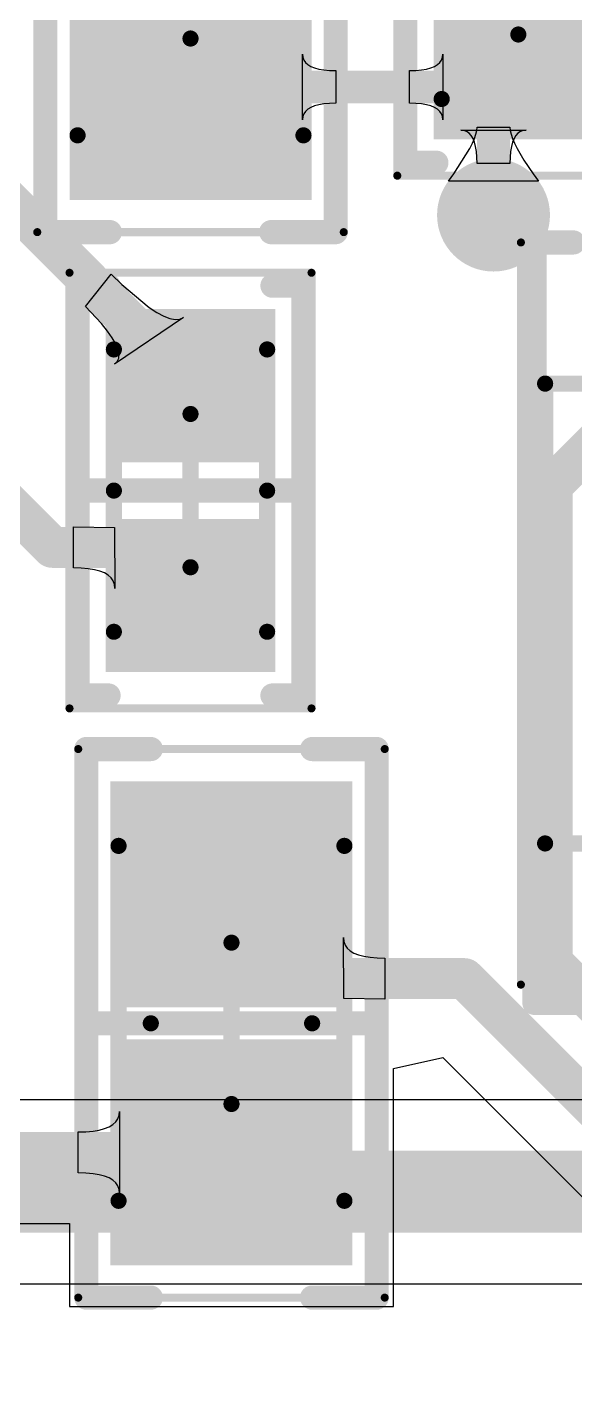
# Model space of a CAD drawing. Header units: inches. Extents: x -0.14 to 3.29, y -0.08 to 7.88.
# Drawn here: x 1.8068 to 1.9405, y 0.7043 to 1.0342 of the extents above; entities that cross this region are included whole.
import ezdxf

# ---------------------------------------------------------------- set-up
doc = ezdxf.new("R2010")
doc.units = ezdxf.units.IN
doc.header["$MEASUREMENT"] = 0
for name, color, linetype in [('Bottom Layer', 5, 'Continuous'), ('Top 3D Body', 56, 'Continuous'), ('Top Courtyard', 56, 'Continuous'), ('Top Layer', 1, 'Continuous'), ('Top Overlay', 2, 'Continuous'), ('Top Paste', 8, 'Continuous'), ('Top Solder', 216, 'Continuous'), ('Via Holes', 16, 'Continuous')]:
    doc.layers.add(name, color=color, linetype=linetype)

# ---------------------------------------------------------------- blocks, each defined once
blk = doc.blocks.new('RES_0603_1608_283')
at = {"layer": 'Top Layer'}
for points in [[(-0.04232, -0.0187), (-0.04232, 0.0187), (-0.00886, 0.0187), (-0.00886, -0.0187)], [(0.00886, -0.0187), (0.00886, 0.0187), (0.04232, 0.0187), (0.04232, -0.0187)]]:
    blk.add_hatch(color=1, dxfattribs=at).paths.add_polyline_path(points)
at = {"layer": 'Top Paste'}
for points in [[(-0.04232, -0.0187), (-0.04232, 0.0187), (-0.00886, 0.0187), (-0.00886, -0.0187)], [(0.00886, -0.0187), (0.00886, 0.0187), (0.04232, 0.0187), (0.04232, -0.0187)]]:
    blk.add_hatch(color=8, dxfattribs=at).paths.add_polyline_path(points)
at = {"layer": 'Top Solder'}
for points in [[(-0.04429, -0.02067), (-0.04429, 0.02067), (-0.00689, 0.02067), (-0.00689, -0.02067)], [(0.00689, -0.02067), (0.00689, 0.02067), (0.04429, 0.02067), (0.04429, -0.02067)]]:
    blk.add_hatch(color=216, dxfattribs=at).paths.add_polyline_path(points)
at = {"layer": 'Top 3D Body'}
for points in [[(-0.03445, 0.0187, 0.00394, 0.00394, 0), (-0.03445, -0.0187, 0.00394, 0.00394, 0)], [(-0.03445, 0.0187, 0.00394, 0.00394, 0), (0.03445, 0.0187, 0.00394, 0.00394, 0)], [(0.03445, 0.0187, 0.00394, 0.00394, 0), (0.03445, -0.0187, 0.00394, 0.00394, 0)], [(-0.03445, -0.0187, 0.00394, 0.00394, 0), (0.03445, -0.0187, 0.00394, 0.00394, 0)]]:
    blk.add_lwpolyline(points, format="xyseb", dxfattribs=at)
for points in [[(-0.03543, 0.0187, 0.00197, 0.00197, 1), (-0.03347, 0.0187, 0.00197, 0.00197, 1)], [(-0.03543, 0.0187, 0.00197, 0.00197, 1), (-0.03347, 0.0187, 0.00197, 0.00197, 1)], [(0.03346, 0.0187, 0.00197, 0.00197, 1), (0.03543, 0.0187, 0.00197, 0.00197, 1)], [(0.03346, 0.0187, 0.00197, 0.00197, 1), (0.03543, 0.0187, 0.00197, 0.00197, 1)], [(-0.03543, -0.0187, 0.00197, 0.00197, 1), (-0.03347, -0.0187, 0.00197, 0.00197, 1)], [(-0.03543, -0.0187, 0.00197, 0.00197, 1), (-0.03347, -0.0187, 0.00197, 0.00197, 1)], [(0.03346, -0.0187, 0.00197, 0.00197, 1), (0.03543, -0.0187, 0.00197, 0.00197, 1)], [(0.03346, -0.0187, 0.00197, 0.00197, 1), (0.03543, -0.0187, 0.00197, 0.00197, 1)]]:
    blk.add_lwpolyline(points, format="xyseb", close=True, dxfattribs=at)
at = {"layer": 'Top Courtyard'}
for points in [[(-0.05315, 0.02953, 0.00197, 0.00197, 0), (-0.05315, -0.02953, 0.00197, 0.00197, 0)], [(-0.05315, 0.02953, 0.00197, 0.00197, 0), (0.05315, 0.02953, 0.00197, 0.00197, 0)], [(0.05315, 0.02953, 0.00197, 0.00197, 0), (0.05315, -0.02953, 0.00197, 0.00197, 0)], [(0, 0.0187, 0.00394, 0.00394, 0), (0, -0.0187, 0.00394, 0.00394, 0)], [(-0.0187, 0, 0.00394, 0.00394, 0), (0.0187, 0, 0.00394, 0.00394, 0)], [(-0.05315, -0.02953, 0.00197, 0.00197, 0), (0.05315, -0.02953, 0.00197, 0.00197, 0)]]:
    blk.add_lwpolyline(points, format="xyseb", dxfattribs=at)
for points in [[(-0.05364, 0.02953, 0.000984, 0.000984, 1), (-0.05266, 0.02953, 0.000984, 0.000984, 1)], [(-0.05364, 0.02953, 0.000984, 0.000984, 1), (-0.05266, 0.02953, 0.000984, 0.000984, 1)], [(0.05266, 0.02953, 0.000984, 0.000984, 1), (0.05364, 0.02953, 0.000984, 0.000984, 1)], [(0.05266, 0.02953, 0.000984, 0.000984, 1), (0.05364, 0.02953, 0.000984, 0.000984, 1)], [(-0.00098, 0.0187, 0.00197, 0.00197, 1), (0.00098, 0.0187, 0.00197, 0.00197, 1)], [(-0.01969, 0, 0.00197, 0.00197, 1), (-0.01772, 0, 0.00197, 0.00197, 1)], [(0.01772, 0, 0.00197, 0.00197, 1), (0.01968, 0, 0.00197, 0.00197, 1)], [(-0.00098, -0.0187, 0.00197, 0.00197, 1), (0.00098, -0.0187, 0.00197, 0.00197, 1)], [(-0.05364, -0.02953, 0.000984, 0.000984, 1), (-0.05266, -0.02953, 0.000984, 0.000984, 1)], [(-0.05364, -0.02953, 0.000984, 0.000984, 1), (-0.05266, -0.02953, 0.000984, 0.000984, 1)], [(0.05266, -0.02953, 0.000984, 0.000984, 1), (0.05364, -0.02953, 0.000984, 0.000984, 1)], [(0.05266, -0.02953, 0.000984, 0.000984, 1), (0.05364, -0.02953, 0.000984, 0.000984, 1)]]:
    blk.add_lwpolyline(points, format="xyseb", close=True, dxfattribs=at)
at = {"layer": 'Top Overlay'}
for points in [[(-0.05, 0.02756, 0.00591, 0.00591, 0), (-0.05, 0.02, 0.00591, 0.00591, 0)], [(-0.05, 0.02756, 0.00591, 0.00591, 0), (0.05, 0.02756, 0.00591, 0.00591, 0)], [(0, 0.02756, 0.00591, 0.00591, 0), (0, -0.02756, 0.00591, 0.00591, 0)], [(0.05, 0.02756, 0.00591, 0.00591, 0), (0.05, 0.02, 0.00591, 0.00591, 0)], [(-0.05, -0.02, 0.00591, 0.00591, 0), (-0.05, -0.02756, 0.00591, 0.00591, 0)], [(0.05, -0.02, 0.00591, 0.00591, 0), (0.05, -0.02756, 0.00591, 0.00591, 0)], [(-0.05, -0.02756, 0.00591, 0.00591, 0), (0.05, -0.02756, 0.00591, 0.00591, 0)]]:
    blk.add_lwpolyline(points, format="xyseb", dxfattribs=at)
for points in [[(-0.05148, 0.02756, 0.00295, 0.00295, 1), (-0.04852, 0.02756, 0.00295, 0.00295, 1)], [(-0.05148, 0.02756, 0.00295, 0.00295, 1), (-0.04852, 0.02756, 0.00295, 0.00295, 1)], [(-0.00148, 0.02756, 0.00295, 0.00295, 1), (0.00148, 0.02756, 0.00295, 0.00295, 1)], [(0.04852, 0.02756, 0.00295, 0.00295, 1), (0.05148, 0.02756, 0.00295, 0.00295, 1)], [(0.04852, 0.02756, 0.00295, 0.00295, 1), (0.05148, 0.02756, 0.00295, 0.00295, 1)], [(-0.05148, 0.02, 0.00295, 0.00295, 1), (-0.04852, 0.02, 0.00295, 0.00295, 1)], [(0.04852, 0.02, 0.00295, 0.00295, 1), (0.05148, 0.02, 0.00295, 0.00295, 1)], [(-0.05148, -0.02, 0.00295, 0.00295, 1), (-0.04852, -0.02, 0.00295, 0.00295, 1)], [(0.04852, -0.02, 0.00295, 0.00295, 1), (0.05148, -0.02, 0.00295, 0.00295, 1)], [(-0.05148, -0.02756, 0.00295, 0.00295, 1), (-0.04852, -0.02756, 0.00295, 0.00295, 1)], [(-0.05148, -0.02756, 0.00295, 0.00295, 1), (-0.04852, -0.02756, 0.00295, 0.00295, 1)], [(-0.00148, -0.02756, 0.00295, 0.00295, 1), (0.00148, -0.02756, 0.00295, 0.00295, 1)], [(0.04852, -0.02756, 0.00295, 0.00295, 1), (0.05148, -0.02756, 0.00295, 0.00295, 1)], [(0.04852, -0.02756, 0.00295, 0.00295, 1), (0.05148, -0.02756, 0.00295, 0.00295, 1)]]:
    blk.add_lwpolyline(points, format="xyseb", close=True, dxfattribs=at)
blk = doc.blocks.new('RES_0603_1608_287')
at = {"layer": 'Top Layer'}
for points in [[(-0.04232, -0.0187), (-0.04232, 0.0187), (-0.00886, 0.0187), (-0.00886, -0.0187)], [(0.00886, -0.0187), (0.00886, 0.0187), (0.04232, 0.0187), (0.04232, -0.0187)]]:
    blk.add_hatch(color=1, dxfattribs=at).paths.add_polyline_path(points)
at = {"layer": 'Top Paste'}
for points in [[(-0.04232, -0.0187), (-0.04232, 0.0187), (-0.00886, 0.0187), (-0.00886, -0.0187)], [(0.00886, -0.0187), (0.00886, 0.0187), (0.04232, 0.0187), (0.04232, -0.0187)]]:
    blk.add_hatch(color=8, dxfattribs=at).paths.add_polyline_path(points)
at = {"layer": 'Top Solder'}
for points in [[(-0.04429, -0.02067), (-0.04429, 0.02067), (-0.00689, 0.02067), (-0.00689, -0.02067)], [(0.00689, -0.02067), (0.00689, 0.02067), (0.04429, 0.02067), (0.04429, -0.02067)]]:
    blk.add_hatch(color=216, dxfattribs=at).paths.add_polyline_path(points)
at = {"layer": 'Top 3D Body'}
for points in [[(-0.03445, 0.0187, 0.00394, 0.00394, 0), (-0.03445, -0.0187, 0.00394, 0.00394, 0)], [(-0.03445, 0.0187, 0.00394, 0.00394, 0), (0.03445, 0.0187, 0.00394, 0.00394, 0)], [(0.03445, 0.0187, 0.00394, 0.00394, 0), (0.03445, -0.0187, 0.00394, 0.00394, 0)], [(-0.03445, -0.0187, 0.00394, 0.00394, 0), (0.03445, -0.0187, 0.00394, 0.00394, 0)]]:
    blk.add_lwpolyline(points, format="xyseb", dxfattribs=at)
for points in [[(-0.03543, 0.0187, 0.00197, 0.00197, 1), (-0.03346, 0.0187, 0.00197, 0.00197, 1)], [(-0.03543, 0.0187, 0.00197, 0.00197, 1), (-0.03346, 0.0187, 0.00197, 0.00197, 1)], [(0.03346, 0.0187, 0.00197, 0.00197, 1), (0.03543, 0.0187, 0.00197, 0.00197, 1)], [(0.03346, 0.0187, 0.00197, 0.00197, 1), (0.03543, 0.0187, 0.00197, 0.00197, 1)], [(-0.03543, -0.0187, 0.00197, 0.00197, 1), (-0.03346, -0.0187, 0.00197, 0.00197, 1)], [(-0.03543, -0.0187, 0.00197, 0.00197, 1), (-0.03346, -0.0187, 0.00197, 0.00197, 1)], [(0.03346, -0.0187, 0.00197, 0.00197, 1), (0.03543, -0.0187, 0.00197, 0.00197, 1)], [(0.03346, -0.0187, 0.00197, 0.00197, 1), (0.03543, -0.0187, 0.00197, 0.00197, 1)]]:
    blk.add_lwpolyline(points, format="xyseb", close=True, dxfattribs=at)
at = {"layer": 'Top Courtyard'}
for points in [[(-0.05315, 0.02953, 0.00197, 0.00197, 0), (-0.05315, -0.02953, 0.00197, 0.00197, 0)], [(-0.05315, 0.02953, 0.00197, 0.00197, 0), (0.05315, 0.02953, 0.00197, 0.00197, 0)], [(0.05315, 0.02953, 0.00197, 0.00197, 0), (0.05315, -0.02953, 0.00197, 0.00197, 0)], [(0, 0.0187, 0.00394, 0.00394, 0), (0, -0.0187, 0.00394, 0.00394, 0)], [(-0.0187, 0, 0.00394, 0.00394, 0), (0.0187, 0, 0.00394, 0.00394, 0)], [(-0.05315, -0.02953, 0.00197, 0.00197, 0), (0.05315, -0.02953, 0.00197, 0.00197, 0)]]:
    blk.add_lwpolyline(points, format="xyseb", dxfattribs=at)
for points in [[(-0.05364, 0.02953, 0.000984, 0.000984, 1), (-0.05266, 0.02953, 0.000984, 0.000984, 1)], [(-0.05364, 0.02953, 0.000984, 0.000984, 1), (-0.05266, 0.02953, 0.000984, 0.000984, 1)], [(0.05266, 0.02953, 0.000984, 0.000984, 1), (0.05364, 0.02953, 0.000984, 0.000984, 1)], [(0.05266, 0.02953, 0.000984, 0.000984, 1), (0.05364, 0.02953, 0.000984, 0.000984, 1)], [(-0.00098, 0.0187, 0.00197, 0.00197, 1), (0.00098, 0.0187, 0.00197, 0.00197, 1)], [(-0.01968, 0, 0.00197, 0.00197, 1), (-0.01772, 0, 0.00197, 0.00197, 1)], [(0.01772, 0, 0.00197, 0.00197, 1), (0.01968, 0, 0.00197, 0.00197, 1)], [(-0.00098, -0.0187, 0.00197, 0.00197, 1), (0.00098, -0.0187, 0.00197, 0.00197, 1)], [(-0.05364, -0.02953, 0.000984, 0.000984, 1), (-0.05266, -0.02953, 0.000984, 0.000984, 1)], [(-0.05364, -0.02953, 0.000984, 0.000984, 1), (-0.05266, -0.02953, 0.000984, 0.000984, 1)], [(0.05266, -0.02953, 0.000984, 0.000984, 1), (0.05364, -0.02953, 0.000984, 0.000984, 1)], [(0.05266, -0.02953, 0.000984, 0.000984, 1), (0.05364, -0.02953, 0.000984, 0.000984, 1)]]:
    blk.add_lwpolyline(points, format="xyseb", close=True, dxfattribs=at)
at = {"layer": 'Top Overlay'}
for points in [[(-0.05, 0.02756, 0.00591, 0.00591, 0), (-0.05, 0.02, 0.00591, 0.00591, 0)], [(-0.05, 0.02756, 0.00591, 0.00591, 0), (0.05, 0.02756, 0.00591, 0.00591, 0)], [(0, 0.02756, 0.00591, 0.00591, 0), (0, -0.02756, 0.00591, 0.00591, 0)], [(0.05, 0.02756, 0.00591, 0.00591, 0), (0.05, 0.02, 0.00591, 0.00591, 0)], [(-0.05, -0.02, 0.00591, 0.00591, 0), (-0.05, -0.02756, 0.00591, 0.00591, 0)], [(0.05, -0.02, 0.00591, 0.00591, 0), (0.05, -0.02756, 0.00591, 0.00591, 0)], [(-0.05, -0.02756, 0.00591, 0.00591, 0), (0.05, -0.02756, 0.00591, 0.00591, 0)]]:
    blk.add_lwpolyline(points, format="xyseb", dxfattribs=at)
for points in [[(-0.05148, 0.02756, 0.00295, 0.00295, 1), (-0.04852, 0.02756, 0.00295, 0.00295, 1)], [(-0.05148, 0.02756, 0.00295, 0.00295, 1), (-0.04852, 0.02756, 0.00295, 0.00295, 1)], [(-0.00148, 0.02756, 0.00295, 0.00295, 1), (0.00148, 0.02756, 0.00295, 0.00295, 1)], [(0.04852, 0.02756, 0.00295, 0.00295, 1), (0.05148, 0.02756, 0.00295, 0.00295, 1)], [(0.04852, 0.02756, 0.00295, 0.00295, 1), (0.05148, 0.02756, 0.00295, 0.00295, 1)], [(-0.05148, 0.02, 0.00295, 0.00295, 1), (-0.04852, 0.02, 0.00295, 0.00295, 1)], [(0.04852, 0.02, 0.00295, 0.00295, 1), (0.05148, 0.02, 0.00295, 0.00295, 1)], [(-0.05148, -0.02, 0.00295, 0.00295, 1), (-0.04852, -0.02, 0.00295, 0.00295, 1)], [(0.04852, -0.02, 0.00295, 0.00295, 1), (0.05148, -0.02, 0.00295, 0.00295, 1)], [(-0.05148, -0.02756, 0.00295, 0.00295, 1), (-0.04852, -0.02756, 0.00295, 0.00295, 1)], [(-0.05148, -0.02756, 0.00295, 0.00295, 1), (-0.04852, -0.02756, 0.00295, 0.00295, 1)], [(-0.00148, -0.02756, 0.00295, 0.00295, 1), (0.00148, -0.02756, 0.00295, 0.00295, 1)], [(0.04852, -0.02756, 0.00295, 0.00295, 1), (0.05148, -0.02756, 0.00295, 0.00295, 1)], [(0.04852, -0.02756, 0.00295, 0.00295, 1), (0.05148, -0.02756, 0.00295, 0.00295, 1)]]:
    blk.add_lwpolyline(points, format="xyseb", close=True, dxfattribs=at)
blk = doc.blocks.new('SOD_123_398')
at = {"layer": 'Top Layer'}
for points in [[(-0.07972, -0.0187), (-0.07972, 0.0187), (-0.04429, 0.0187), (-0.04429, -0.0187)], [(0.04429, -0.0187), (0.04429, 0.0187), (0.07972, 0.0187), (0.07972, -0.0187)]]:
    blk.add_hatch(color=1, dxfattribs=at).paths.add_polyline_path(points)
at = {"layer": 'Top Paste'}
for points in [[(-0.07972, -0.0187), (-0.07972, 0.0187), (-0.04429, 0.0187), (-0.04429, -0.0187)], [(0.04429, -0.0187), (0.04429, 0.0187), (0.07972, 0.0187), (0.07972, -0.0187)]]:
    blk.add_hatch(color=8, dxfattribs=at).paths.add_polyline_path(points)
at = {"layer": 'Top Solder'}
for points in [[(-0.08169, -0.02067), (-0.08169, 0.02067), (-0.04232, 0.02067), (-0.04232, -0.02067)], [(0.04232, -0.02067), (0.04232, 0.02067), (0.08169, 0.02067), (0.08169, -0.02067)]]:
    blk.add_hatch(color=216, dxfattribs=at).paths.add_polyline_path(points)
at = {"layer": 'Top 3D Body'}
for points in [[(-0.0561, -0.03346, 0.00394, 0.00394, 0), (-0.0561, 0.03346, 0.00394, 0.00394, 0)], [(0.0561, 0.03346, 0.00394, 0.00394, 0), (-0.0561, 0.03346, 0.00394, 0.00394, 0)], [(0.0561, -0.03346, 0.00394, 0.00394, 0), (0.0561, 0.03346, 0.00394, 0.00394, 0)], [(0.0561, -0.03346, 0.00394, 0.00394, 0), (-0.0561, -0.03346, 0.00394, 0.00394, 0)]]:
    blk.add_lwpolyline(points, format="xyseb", dxfattribs=at)
for points in [[(-0.05709, 0.03346, 0.00197, 0.00197, 1), (-0.05512, 0.03346, 0.00197, 0.00197, 1)], [(-0.05709, 0.03346, 0.00197, 0.00197, 1), (-0.05512, 0.03346, 0.00197, 0.00197, 1)], [(0.05512, 0.03346, 0.00197, 0.00197, 1), (0.05709, 0.03346, 0.00197, 0.00197, 1)], [(0.05512, 0.03346, 0.00197, 0.00197, 1), (0.05709, 0.03346, 0.00197, 0.00197, 1)], [(-0.05709, -0.03346, 0.00197, 0.00197, 1), (-0.05512, -0.03346, 0.00197, 0.00197, 1)], [(-0.05709, -0.03346, 0.00197, 0.00197, 1), (-0.05512, -0.03346, 0.00197, 0.00197, 1)], [(0.05512, -0.03346, 0.00197, 0.00197, 1), (0.05709, -0.03346, 0.00197, 0.00197, 1)], [(0.05512, -0.03346, 0.00197, 0.00197, 1), (0.05709, -0.03346, 0.00197, 0.00197, 1)]]:
    blk.add_lwpolyline(points, format="xyseb", close=True, dxfattribs=at)
at = {"layer": 'Top Courtyard'}
for points in [[(-0.09055, -0.03937, 0.00197, 0.00197, 0), (-0.09055, 0.03937, 0.00197, 0.00197, 0)], [(0.09055, -0.03937, 0.00197, 0.00197, 0), (0.09055, 0.03937, 0.00197, 0.00197, 0)], [(0.09055, 0.03543, 0.00197, 0.00197, 0), (-0.09055, 0.03543, 0.00197, 0.00197, 0)], [(0, -0.01968, 0.00394, 0.00394, 0), (0, 0.01969, 0.00394, 0.00394, 0)], [(0.01969, 0, 0.00394, 0.00394, 0), (-0.01969, 0, 0.00394, 0.00394, 0)], [(0.09055, -0.03937, 0.00197, 0.00197, 0), (-0.09055, -0.03937, 0.00197, 0.00197, 0)]]:
    blk.add_lwpolyline(points, format="xyseb", dxfattribs=at)
for points in [[(-0.09104, 0.03937, 0.000984, 0.000984, 1), (-0.09006, 0.03937, 0.000984, 0.000984, 1)], [(0.09006, 0.03937, 0.000984, 0.000984, 1), (0.09104, 0.03937, 0.000984, 0.000984, 1)], [(-0.09104, 0.03543, 0.000984, 0.000984, 1), (-0.09006, 0.03543, 0.000984, 0.000984, 1)], [(0.09006, 0.03543, 0.000984, 0.000984, 1), (0.09104, 0.03543, 0.000984, 0.000984, 1)], [(-0.00098, 0.01969, 0.00197, 0.00197, 1), (0.00098, 0.01969, 0.00197, 0.00197, 1)], [(-0.02067, 0, 0.00197, 0.00197, 1), (-0.0187, 0, 0.00197, 0.00197, 1)], [(0.0187, 0, 0.00197, 0.00197, 1), (0.02067, 0, 0.00197, 0.00197, 1)], [(-0.00098, -0.01968, 0.00197, 0.00197, 1), (0.00098, -0.01968, 0.00197, 0.00197, 1)], [(-0.09104, -0.03937, 0.000984, 0.000984, 1), (-0.09006, -0.03937, 0.000984, 0.000984, 1)], [(-0.09104, -0.03937, 0.000984, 0.000984, 1), (-0.09006, -0.03937, 0.000984, 0.000984, 1)], [(0.09006, -0.03937, 0.000984, 0.000984, 1), (0.09104, -0.03937, 0.000984, 0.000984, 1)], [(0.09006, -0.03937, 0.000984, 0.000984, 1), (0.09104, -0.03937, 0.000984, 0.000984, 1)]]:
    blk.add_lwpolyline(points, format="xyseb", close=True, dxfattribs=at)
at = {"layer": 'Top Overlay'}
for points in [[(0.09, 0.03606, 0.00591, 0.00591, 0), (-0.09055, 0.03606, 0.00591, 0.00591, 0)], [(-0.09055, 0.02657, 0.00591, 0.00591, 0), (-0.09055, 0.03606, 0.00591, 0.00591, 0)], [(0.09, 0.01, 0.00591, 0.00591, 0), (0.09, 0.03606, 0.00591, 0.00591, 0)], [(0.095, 0.03606, 0.00591, 0.00591, 0), (0.09, 0.03606, 0.00591, 0.00591, 0)], [(0.095, 0.01, 0.00591, 0.00591, 0), (0.095, 0.03606, 0.00591, 0.00591, 0)], [(0.01575, -0.01968, 0.00787, 0.00787, 0), (0.01575, 0.01969, 0.00787, 0.00787, 0)], [(0.01575, 0, 0.00787, 0.00787, 0), (-0.01181, 0.01575, 0.00787, 0.00787, 0)], [(-0.01181, -0.01968, 0.00787, 0.00787, 0), (-0.01181, 0.01575, 0.00787, 0.00787, 0)], [(0.095, 0.01, 0.00591, 0.00591, 0), (0.09, 0.01, 0.00591, 0.00591, 0)], [(-0.01181, 0, 0.00787, 0.00787, 0), (-0.02362, 0, 0.00787, 0.00787, 0)], [(-0.01181, -0.01968, 0.00787, 0.00787, 0), (0.01575, 0, 0.00787, 0.00787, 0)], [(0.02362, 0, 0.00787, 0.00787, 0), (0.01575, 0, 0.00787, 0.00787, 0)], [(0.095, -0.01, 0.00591, 0.00591, 0), (0.09, -0.01, 0.00591, 0.00591, 0)], [(0.09, -0.03606, 0.00591, 0.00591, 0), (0.09, -0.01, 0.00591, 0.00591, 0)], [(0.095, -0.03606, 0.00591, 0.00591, 0), (0.095, -0.01, 0.00591, 0.00591, 0)], [(-0.09055, -0.03606, 0.00591, 0.00591, 0), (-0.09055, -0.02657, 0.00591, 0.00591, 0)], [(0.09, -0.03606, 0.00591, 0.00591, 0), (-0.09055, -0.03606, 0.00591, 0.00591, 0)], [(0.095, -0.03606, 0.00591, 0.00591, 0), (0.09, -0.03606, 0.00591, 0.00591, 0)]]:
    blk.add_lwpolyline(points, format="xyseb", dxfattribs=at)
for points in [[(-0.09203, 0.03606, 0.00295, 0.00295, 1), (-0.08908, 0.03606, 0.00295, 0.00295, 1)], [(-0.09203, 0.03606, 0.00295, 0.00295, 1), (-0.08908, 0.03606, 0.00295, 0.00295, 1)], [(0.08852, 0.03606, 0.00295, 0.00295, 1), (0.09148, 0.03606, 0.00295, 0.00295, 1)], [(0.08852, 0.03606, 0.00295, 0.00295, 1), (0.09148, 0.03606, 0.00295, 0.00295, 1)], [(0.08852, 0.03606, 0.00295, 0.00295, 1), (0.09148, 0.03606, 0.00295, 0.00295, 1)], [(0.09352, 0.03606, 0.00295, 0.00295, 1), (0.09648, 0.03606, 0.00295, 0.00295, 1)], [(0.09352, 0.03606, 0.00295, 0.00295, 1), (0.09648, 0.03606, 0.00295, 0.00295, 1)], [(-0.09203, 0.02657, 0.00295, 0.00295, 1), (-0.08908, 0.02657, 0.00295, 0.00295, 1)], [(0.01378, 0.01969, 0.00394, 0.00394, 1), (0.01772, 0.01969, 0.00394, 0.00394, 1)], [(-0.01378, 0.01575, 0.00394, 0.00394, 1), (-0.00984, 0.01575, 0.00394, 0.00394, 1)], [(-0.01378, 0.01575, 0.00394, 0.00394, 1), (-0.00984, 0.01575, 0.00394, 0.00394, 1)], [(0.08852, 0.01, 0.00295, 0.00295, 1), (0.09148, 0.01, 0.00295, 0.00295, 1)], [(0.08852, 0.01, 0.00295, 0.00295, 1), (0.09148, 0.01, 0.00295, 0.00295, 1)], [(0.09352, 0.01, 0.00295, 0.00295, 1), (0.09648, 0.01, 0.00295, 0.00295, 1)], [(0.09352, 0.01, 0.00295, 0.00295, 1), (0.09648, 0.01, 0.00295, 0.00295, 1)], [(-0.02559, 0, 0.00394, 0.00394, 1), (-0.02165, 0, 0.00394, 0.00394, 1)], [(-0.01378, 0, 0.00394, 0.00394, 1), (-0.00984, 0, 0.00394, 0.00394, 1)], [(0.01378, 0, 0.00394, 0.00394, 1), (0.01772, 0, 0.00394, 0.00394, 1)], [(0.01378, 0, 0.00394, 0.00394, 1), (0.01772, 0, 0.00394, 0.00394, 1)], [(0.01378, 0, 0.00394, 0.00394, 1), (0.01772, 0, 0.00394, 0.00394, 1)], [(0.02165, 0, 0.00394, 0.00394, 1), (0.02559, 0, 0.00394, 0.00394, 1)], [(0.08852, -0.01, 0.00295, 0.00295, 1), (0.09148, -0.01, 0.00295, 0.00295, 1)], [(0.08852, -0.01, 0.00295, 0.00295, 1), (0.09148, -0.01, 0.00295, 0.00295, 1)], [(0.09352, -0.01, 0.00295, 0.00295, 1), (0.09648, -0.01, 0.00295, 0.00295, 1)], [(0.09352, -0.01, 0.00295, 0.00295, 1), (0.09648, -0.01, 0.00295, 0.00295, 1)], [(-0.01378, -0.01968, 0.00394, 0.00394, 1), (-0.00984, -0.01968, 0.00394, 0.00394, 1)], [(-0.01378, -0.01968, 0.00394, 0.00394, 1), (-0.00984, -0.01968, 0.00394, 0.00394, 1)], [(0.01378, -0.01968, 0.00394, 0.00394, 1), (0.01772, -0.01968, 0.00394, 0.00394, 1)], [(-0.09203, -0.02657, 0.00295, 0.00295, 1), (-0.08908, -0.02657, 0.00295, 0.00295, 1)], [(-0.09203, -0.03606, 0.00295, 0.00295, 1), (-0.08908, -0.03606, 0.00295, 0.00295, 1)], [(-0.09203, -0.03606, 0.00295, 0.00295, 1), (-0.08908, -0.03606, 0.00295, 0.00295, 1)], [(0.08852, -0.03606, 0.00295, 0.00295, 1), (0.09148, -0.03606, 0.00295, 0.00295, 1)], [(0.08852, -0.03606, 0.00295, 0.00295, 1), (0.09148, -0.03606, 0.00295, 0.00295, 1)], [(0.08852, -0.03606, 0.00295, 0.00295, 1), (0.09148, -0.03606, 0.00295, 0.00295, 1)], [(0.09352, -0.03606, 0.00295, 0.00295, 1), (0.09648, -0.03606, 0.00295, 0.00295, 1)], [(0.09352, -0.03606, 0.00295, 0.00295, 1), (0.09648, -0.03606, 0.00295, 0.00295, 1)]]:
    blk.add_lwpolyline(points, format="xyseb", close=True, dxfattribs=at)
blk = doc.blocks.new('CAP_0805_2012_453')
at = {"layer": 'Top Layer'}
for points in [[(-0.05709, -0.02756), (-0.05709, 0.02756), (-0.0059, 0.02756), (-0.0059, -0.02756)], [(0.00591, -0.02756), (0.00591, 0.02756), (0.05709, 0.02756), (0.05709, -0.02756)]]:
    blk.add_hatch(color=1, dxfattribs=at).paths.add_polyline_path(points)
at = {"layer": 'Top Paste'}
for points in [[(-0.05709, -0.02756), (-0.05709, 0.02756), (-0.0059, 0.02756), (-0.0059, -0.02756)], [(0.00591, -0.02756), (0.00591, 0.02756), (0.05709, 0.02756), (0.05709, -0.02756)]]:
    blk.add_hatch(color=8, dxfattribs=at).paths.add_polyline_path(points)
at = {"layer": 'Top Solder'}
for points in [[(-0.05905, -0.02953), (-0.05905, 0.02953), (-0.00394, 0.02953), (-0.00394, -0.02953)], [(0.00394, -0.02953), (0.00394, 0.02953), (0.05906, 0.02953), (0.05906, -0.02953)]]:
    blk.add_hatch(color=216, dxfattribs=at).paths.add_polyline_path(points)
at = {"layer": 'Top 3D Body'}
for points in [[(-0.04331, 0.02756, 0.00394, 0.00394, 0), (-0.04331, -0.02756, 0.00394, 0.00394, 0)], [(-0.04331, 0.02756, 0.00394, 0.00394, 0), (0.04331, 0.02756, 0.00394, 0.00394, 0)], [(0.04331, 0.02756, 0.00394, 0.00394, 0), (0.04331, -0.02756, 0.00394, 0.00394, 0)], [(-0.04331, -0.02756, 0.00394, 0.00394, 0), (0.04331, -0.02756, 0.00394, 0.00394, 0)]]:
    blk.add_lwpolyline(points, format="xyseb", dxfattribs=at)
for points in [[(-0.04429, 0.02756, 0.00197, 0.00197, 1), (-0.04232, 0.02756, 0.00197, 0.00197, 1)], [(-0.04429, 0.02756, 0.00197, 0.00197, 1), (-0.04232, 0.02756, 0.00197, 0.00197, 1)], [(0.04232, 0.02756, 0.00197, 0.00197, 1), (0.04429, 0.02756, 0.00197, 0.00197, 1)], [(0.04232, 0.02756, 0.00197, 0.00197, 1), (0.04429, 0.02756, 0.00197, 0.00197, 1)], [(-0.04429, -0.02756, 0.00197, 0.00197, 1), (-0.04232, -0.02756, 0.00197, 0.00197, 1)], [(-0.04429, -0.02756, 0.00197, 0.00197, 1), (-0.04232, -0.02756, 0.00197, 0.00197, 1)], [(0.04232, -0.02756, 0.00197, 0.00197, 1), (0.04429, -0.02756, 0.00197, 0.00197, 1)], [(0.04232, -0.02756, 0.00197, 0.00197, 1), (0.04429, -0.02756, 0.00197, 0.00197, 1)]]:
    blk.add_lwpolyline(points, format="xyseb", close=True, dxfattribs=at)
at = {"layer": 'Top Courtyard'}
for points in [[(-0.06693, 0.0374, 0.00197, 0.00197, 0), (-0.06693, -0.0374, 0.00197, 0.00197, 0)], [(-0.06693, 0.0374, 0.00197, 0.00197, 0), (0.06693, 0.0374, 0.00197, 0.00197, 0)], [(0.06693, 0.0374, 0.00197, 0.00197, 0), (0.06693, -0.0374, 0.00197, 0.00197, 0)], [(0, 0.01969, 0.00394, 0.00394, 0), (0, -0.01968, 0.00394, 0.00394, 0)], [(-0.01968, 0, 0.00394, 0.00394, 0), (0.01969, 0, 0.00394, 0.00394, 0)], [(-0.06693, -0.0374, 0.00197, 0.00197, 0), (0.06693, -0.0374, 0.00197, 0.00197, 0)]]:
    blk.add_lwpolyline(points, format="xyseb", dxfattribs=at)
for points in [[(-0.06742, 0.0374, 0.000984, 0.000984, 1), (-0.06644, 0.0374, 0.000984, 0.000984, 1)], [(-0.06742, 0.0374, 0.000984, 0.000984, 1), (-0.06644, 0.0374, 0.000984, 0.000984, 1)], [(0.06644, 0.0374, 0.000984, 0.000984, 1), (0.06742, 0.0374, 0.000984, 0.000984, 1)], [(0.06644, 0.0374, 0.000984, 0.000984, 1), (0.06742, 0.0374, 0.000984, 0.000984, 1)], [(-0.00098, 0.01969, 0.00197, 0.00197, 1), (0.00099, 0.01969, 0.00197, 0.00197, 1)], [(-0.02067, 0, 0.00197, 0.00197, 1), (-0.0187, 0, 0.00197, 0.00197, 1)], [(0.0187, 0, 0.00197, 0.00197, 1), (0.02067, 0, 0.00197, 0.00197, 1)], [(-0.00098, -0.01968, 0.00197, 0.00197, 1), (0.00099, -0.01968, 0.00197, 0.00197, 1)], [(-0.06742, -0.0374, 0.000984, 0.000984, 1), (-0.06644, -0.0374, 0.000984, 0.000984, 1)], [(-0.06742, -0.0374, 0.000984, 0.000984, 1), (-0.06644, -0.0374, 0.000984, 0.000984, 1)], [(0.06644, -0.0374, 0.000984, 0.000984, 1), (0.06742, -0.0374, 0.000984, 0.000984, 1)], [(0.06644, -0.0374, 0.000984, 0.000984, 1), (0.06742, -0.0374, 0.000984, 0.000984, 1)]]:
    blk.add_lwpolyline(points, format="xyseb", close=True, dxfattribs=at)
at = {"layer": 'Top Overlay'}
for points in [[(-0.06693, 0.03543, 0.00591, 0.00591, 0), (0.06693, 0.03543, 0.00591, 0.00591, 0)], [(-0.06693, 0.03543, 0.00591, 0.00591, 0), (-0.06693, 0.01969, 0.00591, 0.00591, 0)], [(0, 0.03543, 0.00591, 0.00591, 0), (0, -0.03543, 0.00591, 0.00591, 0)], [(0.06693, 0.03543, 0.00591, 0.00591, 0), (0.06693, 0.01969, 0.00591, 0.00591, 0)], [(-0.06693, -0.01968, 0.00591, 0.00591, 0), (-0.06693, -0.03543, 0.00591, 0.00591, 0)], [(0.06693, -0.01968, 0.00591, 0.00591, 0), (0.06693, -0.03543, 0.00591, 0.00591, 0)], [(-0.06693, -0.03543, 0.00591, 0.00591, 0), (0.06693, -0.03543, 0.00591, 0.00591, 0)]]:
    blk.add_lwpolyline(points, format="xyseb", dxfattribs=at)
for points in [[(-0.06841, 0.03543, 0.00295, 0.00295, 1), (-0.06545, 0.03543, 0.00295, 0.00295, 1)], [(-0.06841, 0.03543, 0.00295, 0.00295, 1), (-0.06545, 0.03543, 0.00295, 0.00295, 1)], [(-0.00148, 0.03543, 0.00295, 0.00295, 1), (0.00148, 0.03543, 0.00295, 0.00295, 1)], [(0.06545, 0.03543, 0.00295, 0.00295, 1), (0.06841, 0.03543, 0.00295, 0.00295, 1)], [(0.06545, 0.03543, 0.00295, 0.00295, 1), (0.06841, 0.03543, 0.00295, 0.00295, 1)], [(-0.06841, 0.01969, 0.00295, 0.00295, 1), (-0.06545, 0.01969, 0.00295, 0.00295, 1)], [(0.06545, 0.01969, 0.00295, 0.00295, 1), (0.06841, 0.01969, 0.00295, 0.00295, 1)], [(-0.06841, -0.01968, 0.00295, 0.00295, 1), (-0.06545, -0.01968, 0.00295, 0.00295, 1)], [(0.06545, -0.01968, 0.00295, 0.00295, 1), (0.06841, -0.01968, 0.00295, 0.00295, 1)], [(-0.06841, -0.03543, 0.00295, 0.00295, 1), (-0.06545, -0.03543, 0.00295, 0.00295, 1)], [(-0.06841, -0.03543, 0.00295, 0.00295, 1), (-0.06545, -0.03543, 0.00295, 0.00295, 1)], [(-0.00148, -0.03543, 0.00295, 0.00295, 1), (0.00148, -0.03543, 0.00295, 0.00295, 1)], [(0.06545, -0.03543, 0.00295, 0.00295, 1), (0.06841, -0.03543, 0.00295, 0.00295, 1)], [(0.06545, -0.03543, 0.00295, 0.00295, 1), (0.06841, -0.03543, 0.00295, 0.00295, 1)]]:
    blk.add_lwpolyline(points, format="xyseb", close=True, dxfattribs=at)
blk = doc.blocks.new('CAP_0805_2012_457')
at = {"layer": 'Top Layer'}
for points in [[(-0.05709, -0.02756), (-0.05709, 0.02756), (-0.00591, 0.02756), (-0.00591, -0.02756)], [(0.0059, -0.02756), (0.0059, 0.02756), (0.05709, 0.02756), (0.05709, -0.02756)]]:
    blk.add_hatch(color=1, dxfattribs=at).paths.add_polyline_path(points)
at = {"layer": 'Top Paste'}
for points in [[(-0.05709, -0.02756), (-0.05709, 0.02756), (-0.00591, 0.02756), (-0.00591, -0.02756)], [(0.0059, -0.02756), (0.0059, 0.02756), (0.05709, 0.02756), (0.05709, -0.02756)]]:
    blk.add_hatch(color=8, dxfattribs=at).paths.add_polyline_path(points)
at = {"layer": 'Top Solder'}
for points in [[(-0.05906, -0.02953), (-0.05906, 0.02953), (-0.00394, 0.02953), (-0.00394, -0.02953)], [(0.00394, -0.02953), (0.00394, 0.02953), (0.05905, 0.02953), (0.05905, -0.02953)]]:
    blk.add_hatch(color=216, dxfattribs=at).paths.add_polyline_path(points)
at = {"layer": 'Top 3D Body'}
for points in [[(-0.04331, -0.02756, 0.00394, 0.00394, 0), (-0.04331, 0.02756, 0.00394, 0.00394, 0)], [(0.04331, 0.02756, 0.00394, 0.00394, 0), (-0.04331, 0.02756, 0.00394, 0.00394, 0)], [(0.04331, -0.02756, 0.00394, 0.00394, 0), (0.04331, 0.02756, 0.00394, 0.00394, 0)], [(0.04331, -0.02756, 0.00394, 0.00394, 0), (-0.04331, -0.02756, 0.00394, 0.00394, 0)]]:
    blk.add_lwpolyline(points, format="xyseb", dxfattribs=at)
for points in [[(-0.04429, 0.02756, 0.00197, 0.00197, 1), (-0.04232, 0.02756, 0.00197, 0.00197, 1)], [(-0.04429, 0.02756, 0.00197, 0.00197, 1), (-0.04232, 0.02756, 0.00197, 0.00197, 1)], [(0.04232, 0.02756, 0.00197, 0.00197, 1), (0.04429, 0.02756, 0.00197, 0.00197, 1)], [(0.04232, 0.02756, 0.00197, 0.00197, 1), (0.04429, 0.02756, 0.00197, 0.00197, 1)], [(-0.04429, -0.02756, 0.00197, 0.00197, 1), (-0.04232, -0.02756, 0.00197, 0.00197, 1)], [(-0.04429, -0.02756, 0.00197, 0.00197, 1), (-0.04232, -0.02756, 0.00197, 0.00197, 1)], [(0.04232, -0.02756, 0.00197, 0.00197, 1), (0.04429, -0.02756, 0.00197, 0.00197, 1)], [(0.04232, -0.02756, 0.00197, 0.00197, 1), (0.04429, -0.02756, 0.00197, 0.00197, 1)]]:
    blk.add_lwpolyline(points, format="xyseb", close=True, dxfattribs=at)
at = {"layer": 'Top Courtyard'}
for points in [[(-0.06693, -0.0374, 0.00197, 0.00197, 0), (-0.06693, 0.0374, 0.00197, 0.00197, 0)], [(0.06693, 0.0374, 0.00197, 0.00197, 0), (-0.06693, 0.0374, 0.00197, 0.00197, 0)], [(0.06693, -0.0374, 0.00197, 0.00197, 0), (0.06693, 0.0374, 0.00197, 0.00197, 0)], [(0, -0.01968, 0.00394, 0.00394, 0), (0, 0.01969, 0.00394, 0.00394, 0)], [(0.01969, 0, 0.00394, 0.00394, 0), (-0.01969, 0, 0.00394, 0.00394, 0)], [(0.06693, -0.0374, 0.00197, 0.00197, 0), (-0.06693, -0.0374, 0.00197, 0.00197, 0)]]:
    blk.add_lwpolyline(points, format="xyseb", dxfattribs=at)
for points in [[(-0.06742, 0.0374, 0.000984, 0.000984, 1), (-0.06644, 0.0374, 0.000984, 0.000984, 1)], [(-0.06742, 0.0374, 0.000984, 0.000984, 1), (-0.06644, 0.0374, 0.000984, 0.000984, 1)], [(0.06644, 0.0374, 0.000984, 0.000984, 1), (0.06742, 0.0374, 0.000984, 0.000984, 1)], [(0.06644, 0.0374, 0.000984, 0.000984, 1), (0.06742, 0.0374, 0.000984, 0.000984, 1)], [(-0.00099, 0.01969, 0.00197, 0.00197, 1), (0.00098, 0.01969, 0.00197, 0.00197, 1)], [(-0.02067, 0, 0.00197, 0.00197, 1), (-0.0187, 0, 0.00197, 0.00197, 1)], [(0.0187, 0, 0.00197, 0.00197, 1), (0.02067, 0, 0.00197, 0.00197, 1)], [(-0.00099, -0.01968, 0.00197, 0.00197, 1), (0.00098, -0.01968, 0.00197, 0.00197, 1)], [(-0.06742, -0.0374, 0.000984, 0.000984, 1), (-0.06644, -0.0374, 0.000984, 0.000984, 1)], [(-0.06742, -0.0374, 0.000984, 0.000984, 1), (-0.06644, -0.0374, 0.000984, 0.000984, 1)], [(0.06644, -0.0374, 0.000984, 0.000984, 1), (0.06742, -0.0374, 0.000984, 0.000984, 1)], [(0.06644, -0.0374, 0.000984, 0.000984, 1), (0.06742, -0.0374, 0.000984, 0.000984, 1)]]:
    blk.add_lwpolyline(points, format="xyseb", close=True, dxfattribs=at)
at = {"layer": 'Top Overlay'}
for points in [[(0.06693, 0.03543, 0.00591, 0.00591, 0), (-0.06693, 0.03543, 0.00591, 0.00591, 0)], [(-0.06693, 0.01969, 0.00591, 0.00591, 0), (-0.06693, 0.03543, 0.00591, 0.00591, 0)], [(0, -0.03543, 0.00591, 0.00591, 0), (0, 0.03543, 0.00591, 0.00591, 0)], [(0.06693, 0.01969, 0.00591, 0.00591, 0), (0.06693, 0.03543, 0.00591, 0.00591, 0)], [(-0.06693, -0.03543, 0.00591, 0.00591, 0), (-0.06693, -0.01968, 0.00591, 0.00591, 0)], [(0.06693, -0.03543, 0.00591, 0.00591, 0), (0.06693, -0.01968, 0.00591, 0.00591, 0)], [(0.06693, -0.03543, 0.00591, 0.00591, 0), (-0.06693, -0.03543, 0.00591, 0.00591, 0)]]:
    blk.add_lwpolyline(points, format="xyseb", dxfattribs=at)
for points in [[(-0.06841, 0.03543, 0.00295, 0.00295, 1), (-0.06545, 0.03543, 0.00295, 0.00295, 1)], [(-0.06841, 0.03543, 0.00295, 0.00295, 1), (-0.06545, 0.03543, 0.00295, 0.00295, 1)], [(-0.00148, 0.03543, 0.00295, 0.00295, 1), (0.00148, 0.03543, 0.00295, 0.00295, 1)], [(0.06545, 0.03543, 0.00295, 0.00295, 1), (0.06841, 0.03543, 0.00295, 0.00295, 1)], [(0.06545, 0.03543, 0.00295, 0.00295, 1), (0.06841, 0.03543, 0.00295, 0.00295, 1)], [(-0.06841, 0.01969, 0.00295, 0.00295, 1), (-0.06545, 0.01969, 0.00295, 0.00295, 1)], [(0.06545, 0.01969, 0.00295, 0.00295, 1), (0.06841, 0.01969, 0.00295, 0.00295, 1)], [(-0.06841, -0.01968, 0.00295, 0.00295, 1), (-0.06545, -0.01968, 0.00295, 0.00295, 1)], [(0.06545, -0.01968, 0.00295, 0.00295, 1), (0.06841, -0.01968, 0.00295, 0.00295, 1)], [(-0.06841, -0.03543, 0.00295, 0.00295, 1), (-0.06545, -0.03543, 0.00295, 0.00295, 1)], [(-0.06841, -0.03543, 0.00295, 0.00295, 1), (-0.06545, -0.03543, 0.00295, 0.00295, 1)], [(-0.00148, -0.03543, 0.00295, 0.00295, 1), (0.00148, -0.03543, 0.00295, 0.00295, 1)], [(0.06545, -0.03543, 0.00295, 0.00295, 1), (0.06841, -0.03543, 0.00295, 0.00295, 1)], [(0.06545, -0.03543, 0.00295, 0.00295, 1), (0.06841, -0.03543, 0.00295, 0.00295, 1)]]:
    blk.add_lwpolyline(points, format="xyseb", close=True, dxfattribs=at)

msp = doc.modelspace()

# ---------------------------------------------------------------- hatches: boundary and pattern name
at = {"layer": 'Bottom Layer'}
h = msp.add_hatch(color=5, dxfattribs=at)
edge = h.paths.add_edge_path()
edge.add_arc((1.92064, 0.98834), 0.01378, 0, 360)
at = {"layer": 'Top Layer'}
h = msp.add_hatch(color=1, dxfattribs=at)
edge = h.paths.add_edge_path()
edge.add_arc((1.92064, 0.98834), 0.01378, 0, 360)
at = {"layer": 'Via Holes'}
h = msp.add_hatch(color=7, dxfattribs=at)
edge = h.paths.add_edge_path()
edge.add_arc((1.92064, 0.98834), 0.00689, 0, 360)

# ---------------------------------------------------------------- linework, layer by layer
at = {"layer": 'Bottom Layer'}
for p, q in [((2.0163, 0.77243), (1.57311, 0.77243)), ((1.58243, 0.72757), (2.02559, 0.72757))]:
    msp.add_line(p, q, dxfattribs=at)
msp.add_lwpolyline([(1.56, 0.75, 0.02, 0.02, 0), (2.02559, 0.75, 0.02, 0.02, 0)], format="xyseb", dxfattribs=at)
at = {"layer": 'Top Layer'}
for p, q in [((1.87401, 1.01161), (1.87401, 1.02761)), ((1.87401, 1.02761), (1.87409, 1.02685)), ((1.87409, 1.02685), (1.87434, 1.02617)), ((1.87434, 1.02617), (1.87474, 1.02557)), ((1.9075, 1.02557), (1.90791, 1.02617)), ((1.90791, 1.02617), (1.90815, 1.02685)), ((1.90815, 1.02685), (1.90823, 1.02761)), ((1.90823, 1.02761), (1.90823, 1.01161)), ((1.87474, 1.02557), (1.87531, 1.02505)), ((1.87531, 1.02505), (1.87604, 1.02461)), ((1.87604, 1.02461), (1.87694, 1.02425)), ((1.87694, 1.02425), (1.87799, 1.02397)), ((1.87799, 1.02397), (1.87921, 1.02377)), ((1.87921, 1.02377), (1.88059, 1.02365)), ((1.88059, 1.02365), (1.88213, 1.02361)), ((1.88213, 1.02361), (1.88213, 1.01561)), ((1.90011, 1.02361), (1.90166, 1.02365)), ((1.90011, 1.01561), (1.90011, 1.02361)), ((1.90166, 1.02365), (1.90304, 1.02377)), ((1.90304, 1.02377), (1.90425, 1.02397)), ((1.90425, 1.02397), (1.90531, 1.02425)), ((1.90531, 1.02425), (1.9062, 1.02461)), ((1.9062, 1.02461), (1.90693, 1.02505)), ((1.90693, 1.02505), (1.9075, 1.02557)), ((1.87434, 1.01305), (1.87409, 1.01237)), ((1.87474, 1.01365), (1.87434, 1.01305)), ((1.87531, 1.01417), (1.87474, 1.01365)), ((1.87604, 1.01461), (1.87531, 1.01417)), ((1.87694, 1.01497), (1.87604, 1.01461)), ((1.87799, 1.01525), (1.87694, 1.01497)), ((1.87921, 1.01545), (1.87799, 1.01525)), ((1.88059, 1.01557), (1.87921, 1.01545)), ((1.88213, 1.01561), (1.88059, 1.01557)), ((1.90166, 1.01557), (1.90011, 1.01561)), ((1.90304, 1.01545), (1.90166, 1.01557)), ((1.90425, 1.01525), (1.90304, 1.01545)), ((1.90531, 1.01497), (1.90425, 1.01525)), ((1.9062, 1.01461), (1.90531, 1.01497)), ((1.90693, 1.01417), (1.9062, 1.01461)), ((1.9075, 1.01365), (1.90693, 1.01417)), ((1.90791, 1.01305), (1.9075, 1.01365)), ((1.90815, 1.01237), (1.90791, 1.01305)), ((1.87409, 1.01237), (1.87401, 1.01161)), ((1.90823, 1.01161), (1.90815, 1.01237)), ((1.91657, 1.00898), (1.91664, 1.0098)), ((1.91664, 1.0098), (1.92464, 1.0098)), ((1.92464, 1.0098), (1.92471, 1.00898)), ((1.9134, 1.00894), (1.91264, 1.00902)), ((1.91264, 1.00902), (1.92864, 1.00902)), ((1.91408, 1.0087), (1.9134, 1.00894)), ((1.91468, 1.00829), (1.91408, 1.0087)), ((1.9152, 1.00772), (1.91468, 1.00829)), ((1.91564, 1.00699), (1.9152, 1.00772)), ((1.91551, 1.00585), (1.916, 1.007)), ((1.916, 1.0061), (1.91564, 1.00699)), ((1.916, 1.007), (1.91635, 1.00804)), ((1.91635, 1.00804), (1.91657, 1.00898)), ((1.92471, 1.00898), (1.92492, 1.00804)), ((1.92492, 1.00804), (1.92527, 1.007)), ((1.92527, 1.007), (1.92576, 1.00585)), ((1.92564, 1.00699), (1.92528, 1.0061)), ((1.92608, 1.00772), (1.92564, 1.00699)), ((1.9266, 1.00829), (1.92608, 1.00772)), ((1.9272, 1.0087), (1.9266, 1.00829)), ((1.92788, 1.00894), (1.9272, 1.0087)), ((1.92864, 1.00902), (1.92788, 1.00894)), ((1.91095, 0.99843), (1.91488, 1.00459)), ((1.91488, 1.00459), (1.91551, 1.00585)), ((1.91628, 1.00504), (1.916, 1.0061)), ((1.91648, 1.00382), (1.91628, 1.00504)), ((1.9166, 1.00244), (1.91648, 1.00382)), ((1.9248, 1.00382), (1.92468, 1.00244)), ((1.925, 1.00504), (1.9248, 1.00382)), ((1.92528, 1.0061), (1.925, 1.00504)), ((1.92576, 1.00585), (1.92639, 1.00459)), ((1.92639, 1.00459), (1.92807, 1.00173)), ((1.91664, 1.0009), (1.9166, 1.00244)), ((1.92464, 1.0009), (1.91664, 1.0009)), ((1.92468, 1.00244), (1.92464, 1.0009)), ((1.92807, 1.00173), (1.93032, 0.99843)), ((1.90962, 0.99662), (1.91095, 0.99843)), ((1.93165, 0.99662), (1.90962, 0.99662)), ((1.93032, 0.99843), (1.93165, 0.99662)), ((1.82104, 0.96606), (1.82733, 0.97391)), ((1.82733, 0.97391), (1.82993, 0.97138)), ((1.82993, 0.97138), (1.83662, 0.96576)), ((1.82494, 0.96188), (1.82104, 0.96606)), ((1.83662, 0.96576), (1.83848, 0.96453)), ((1.83848, 0.96453), (1.84015, 0.96364)), ((1.84015, 0.96364), (1.84164, 0.96306)), ((1.82642, 0.96004), (1.82494, 0.96188)), ((1.8276, 0.95838), (1.82642, 0.96004)), ((1.84501, 0.96331), (1.82811, 0.95192)), ((1.84164, 0.96306), (1.84295, 0.96282)), ((1.84295, 0.96282), (1.84407, 0.9629)), ((1.84407, 0.9629), (1.84501, 0.96331)), ((1.82846, 0.95688), (1.8276, 0.95838)), ((1.82901, 0.95555), (1.82846, 0.95688)), ((1.82925, 0.95439), (1.82901, 0.95555)), ((1.82918, 0.95339), (1.82925, 0.95439)), ((1.82811, 0.95192), (1.8288, 0.95257)), ((1.8288, 0.95257), (1.82918, 0.95339)), ((1.81811, 0.90225), (1.81811, 0.91225)), ((1.81811, 0.91225), (1.82811, 0.91212)), ((1.82811, 0.91212), (1.82823, 0.89725)), ((1.82003, 0.9022), (1.81811, 0.90225)), ((1.82174, 0.90205), (1.82003, 0.9022)), ((1.82326, 0.9018), (1.82174, 0.90205)), ((1.82457, 0.90145), (1.82326, 0.9018)), ((1.82568, 0.901), (1.82457, 0.90145)), ((1.82659, 0.90045), (1.82568, 0.901)), ((1.82731, 0.8998), (1.82659, 0.90045)), ((1.82782, 0.89905), (1.82731, 0.8998)), ((1.82812, 0.8982), (1.82782, 0.89905)), ((1.82823, 0.89725), (1.82812, 0.8982)), ((1.88413, 0.79713), (1.88401, 0.81201)), ((1.88401, 0.81201), (1.88412, 0.81106)), ((1.88412, 0.81106), (1.88443, 0.81021)), ((1.88443, 0.81021), (1.88494, 0.80946)), ((1.88494, 0.80946), (1.88565, 0.80881)), ((1.88565, 0.80881), (1.88656, 0.80826)), ((1.88656, 0.80826), (1.88768, 0.80781)), ((1.88768, 0.80781), (1.88899, 0.80746)), ((1.88899, 0.80746), (1.8905, 0.80721)), ((1.8905, 0.80721), (1.89222, 0.80706)), ((1.89222, 0.80706), (1.89413, 0.80701)), ((1.89413, 0.80701), (1.89413, 0.79701)), ((1.89413, 0.79701), (1.88413, 0.79713)), ((1.89625, 0.78006), (1.90825, 0.78276)), ((1.90825, 0.78276), (1.9867, 0.70432)), ((1.89625, 0.72202), (1.89625, 0.78006)), ((1.82927, 0.76866), (1.82937, 0.76961)), ((1.82937, 0.76961), (1.82937, 0.74961)), ((1.82442, 0.76506), (1.82573, 0.76541)), ((1.82573, 0.76541), (1.82684, 0.76586)), ((1.82684, 0.76586), (1.82776, 0.76641)), ((1.82776, 0.76641), (1.82846, 0.76706)), ((1.82846, 0.76706), (1.82897, 0.76781)), ((1.82897, 0.76781), (1.82927, 0.76866)), ((1.81925, 0.76461), (1.82118, 0.76466)), ((1.81925, 0.75461), (1.81925, 0.76461)), ((1.82118, 0.76466), (1.8229, 0.76481)), ((1.8229, 0.76481), (1.82442, 0.76506)), ((1.82118, 0.75456), (1.81925, 0.75461)), ((1.8229, 0.75441), (1.82118, 0.75456)), ((1.82442, 0.75416), (1.8229, 0.75441)), ((1.82573, 0.75381), (1.82442, 0.75416)), ((1.82684, 0.75336), (1.82573, 0.75381)), ((1.82776, 0.75281), (1.82684, 0.75336)), ((1.82846, 0.75216), (1.82776, 0.75281)), ((1.82897, 0.75141), (1.82846, 0.75216)), ((1.82927, 0.75056), (1.82897, 0.75141)), ((1.82937, 0.74961), (1.82927, 0.75056)), ((1.79739, 0.74227), (1.81713, 0.74227)), ((1.81713, 0.74227), (1.81713, 0.72202)), ((1.81713, 0.72202), (1.89625, 0.72202))]:
    msp.add_line(p, q, dxfattribs=at)
for points in [[(1.76866, 1.02551, 0.01, 0.01, 0), (1.83299, 0.96118, 0.01, 0.01, 0)], [(1.92079, 1.01961, 0.008, 0.008, 0), (1.92669, 1.02551, 0.008, 0.008, 0)], [(1.84669, 1.01961, 0.008, 0.008, 0), (1.92079, 1.01961, 0.008, 0.008, 0)], [(1.92064, 0.98834, 0.008, 0.008, 0), (1.92064, 1.01945, 0.008, 0.008, 0)], [(1.83299, 0.95842, 0.01, 0.01, 0), (1.83299, 0.96118, 0.01, 0.01, 0)], [(1.83299, 0.95842, 0.01, 0.01, 0), (1.84472, 0.94669, 0.01, 0.01, 0)], [(1.93499, 0.92239, 0.01, 0.01, 0), (1.96571, 0.95311, 0.01, 0.01, 0)], [(1.84472, 0.94669, 0.01, 0.01, 0), (1.84669, 0.94669, 0.01, 0.01, 0)], [(1.79499, 0.92525, 0.01, 0.01, 0), (1.81299, 0.90725, 0.01, 0.01, 0)], [(1.93499, 0.80599, 0.01, 0.01, 0), (1.93499, 0.92239, 0.01, 0.01, 0)], [(1.81299, 0.90725, 0.01, 0.01, 0), (1.83496, 0.90725, 0.01, 0.01, 0)], [(1.83496, 0.90725, 0.01, 0.01, 0), (1.84669, 0.89551, 0.01, 0.01, 0)], [(1.85669, 0.8226, 0.01, 0.01, 0), (1.87728, 0.80201, 0.01, 0.01, 0)], [(1.93499, 0.80599, 0.01, 0.01, 0), (1.94618, 0.7948, 0.01, 0.01, 0)], [(1.87728, 0.80201, 0.01, 0.01, 0), (1.91352, 0.80201, 0.01, 0.01, 0)], [(1.91352, 0.80201, 0.01, 0.01, 0), (1.91699, 0.79854, 0.01, 0.01, 0)], [(1.91699, 0.79854, 0.01, 0.01, 0), (1.99895, 0.71658, 0.01, 0.01, 0)], [(1.91699, 0.79854, 0.01, 0.01, 0), (1.91699, 0.79854, 0.01, 0.01, 0)], [(1.7726, 0.75961, 0.01, 0.01, 0), (1.85669, 0.75961, 0.01, 0.01, 0)]]:
    msp.add_lwpolyline(points, format="xyseb", dxfattribs=at)
for points in [[(1.92469, 1.02551, 0.004, 0.004, 1), (1.92869, 1.02551, 0.004, 0.004, 1)], [(1.84469, 1.01961, 0.004, 0.004, 1), (1.84869, 1.01961, 0.004, 0.004, 1)], [(1.91864, 1.01945, 0.004, 0.004, 1), (1.92264, 1.01945, 0.004, 0.004, 1)], [(1.91879, 1.01961, 0.004, 0.004, 1), (1.92279, 1.01961, 0.004, 0.004, 1)], [(1.91879, 1.01961, 0.004, 0.004, 1), (1.92279, 1.01961, 0.004, 0.004, 1)], [(1.91864, 0.98834, 0.004, 0.004, 1), (1.92264, 0.98834, 0.004, 0.004, 1)], [(1.83049, 0.96118, 0.005, 0.005, 1), (1.83549, 0.96118, 0.005, 0.005, 1)], [(1.83049, 0.96118, 0.005, 0.005, 1), (1.83549, 0.96118, 0.005, 0.005, 1)], [(1.83049, 0.95842, 0.005, 0.005, 1), (1.83549, 0.95842, 0.005, 0.005, 1)], [(1.83049, 0.95842, 0.005, 0.005, 1), (1.83549, 0.95842, 0.005, 0.005, 1)], [(1.84222, 0.94669, 0.005, 0.005, 1), (1.84722, 0.94669, 0.005, 0.005, 1)], [(1.84222, 0.94669, 0.005, 0.005, 1), (1.84722, 0.94669, 0.005, 0.005, 1)], [(1.84419, 0.94669, 0.005, 0.005, 1), (1.84919, 0.94669, 0.005, 0.005, 1)], [(1.93249, 0.92239, 0.005, 0.005, 1), (1.93749, 0.92239, 0.005, 0.005, 1)], [(1.93249, 0.92239, 0.005, 0.005, 1), (1.93749, 0.92239, 0.005, 0.005, 1)], [(1.81049, 0.90725, 0.005, 0.005, 1), (1.81549, 0.90725, 0.005, 0.005, 1)], [(1.81049, 0.90725, 0.005, 0.005, 1), (1.81549, 0.90725, 0.005, 0.005, 1)], [(1.83246, 0.90725, 0.005, 0.005, 1), (1.83746, 0.90725, 0.005, 0.005, 1)], [(1.83246, 0.90725, 0.005, 0.005, 1), (1.83746, 0.90725, 0.005, 0.005, 1)], [(1.84419, 0.89551, 0.005, 0.005, 1), (1.84919, 0.89551, 0.005, 0.005, 1)], [(1.85419, 0.8226, 0.005, 0.005, 1), (1.85919, 0.8226, 0.005, 0.005, 1)], [(1.93249, 0.80599, 0.005, 0.005, 1), (1.93749, 0.80599, 0.005, 0.005, 1)], [(1.93249, 0.80599, 0.005, 0.005, 1), (1.93749, 0.80599, 0.005, 0.005, 1)], [(1.87478, 0.80201, 0.005, 0.005, 1), (1.87978, 0.80201, 0.005, 0.005, 1)], [(1.87478, 0.80201, 0.005, 0.005, 1), (1.87978, 0.80201, 0.005, 0.005, 1)], [(1.91102, 0.80201, 0.005, 0.005, 1), (1.91602, 0.80201, 0.005, 0.005, 1)], [(1.91102, 0.80201, 0.005, 0.005, 1), (1.91602, 0.80201, 0.005, 0.005, 1)], [(1.91449, 0.79854, 0.005, 0.005, 1), (1.91949, 0.79854, 0.005, 0.005, 1)], [(1.91449, 0.79854, 0.005, 0.005, 1), (1.91949, 0.79854, 0.005, 0.005, 1)], [(1.91449, 0.79854, 0.005, 0.005, 1), (1.91949, 0.79854, 0.005, 0.005, 1)], [(1.91449, 0.79854, 0.005, 0.005, 1), (1.91949, 0.79854, 0.005, 0.005, 1)], [(1.85419, 0.75961, 0.005, 0.005, 1), (1.85919, 0.75961, 0.005, 0.005, 1)]]:
    msp.add_lwpolyline(points, format="xyseb", close=True, dxfattribs=at)

# ---------------------------------------------------------------- block references
for name, p, rotation in [('CAP_0805_2012_457', (1.84669, 1.0511), 270), ('RES_0603_1608_287', (1.92669, 1.0511), 90), ('SOD_123_398', (1.96669, 0.8911), 270), ('RES_0603_1608_283', (1.84669, 0.9211), 90), ('CAP_0805_2012_453', (1.85669, 0.7911), 90)]:
    msp.add_blockref(name, p, dxfattribs=dict(rotation=rotation))

doc.saveas('drawing.dxf')
